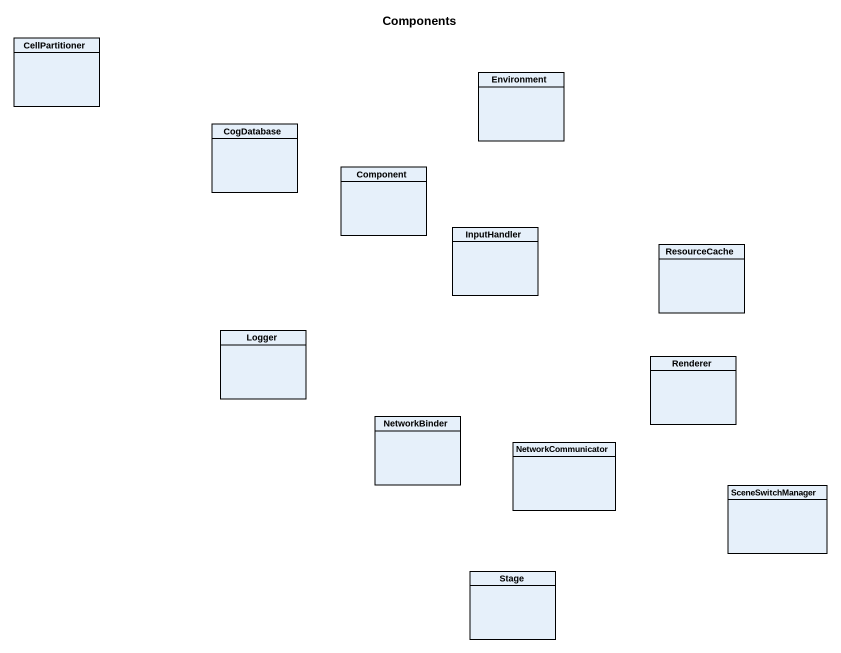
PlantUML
@startuml
title Components
hide circle
hide empty members
class CellPartitioner
class Environment
class CogDatabase
class "Component" as Component_
class InputHandler
class ResourceCache
class Logger
class Renderer
class NetworkBinder
class NetworkCommunicator
class SceneSwitchManager
class Stage
@enduml
